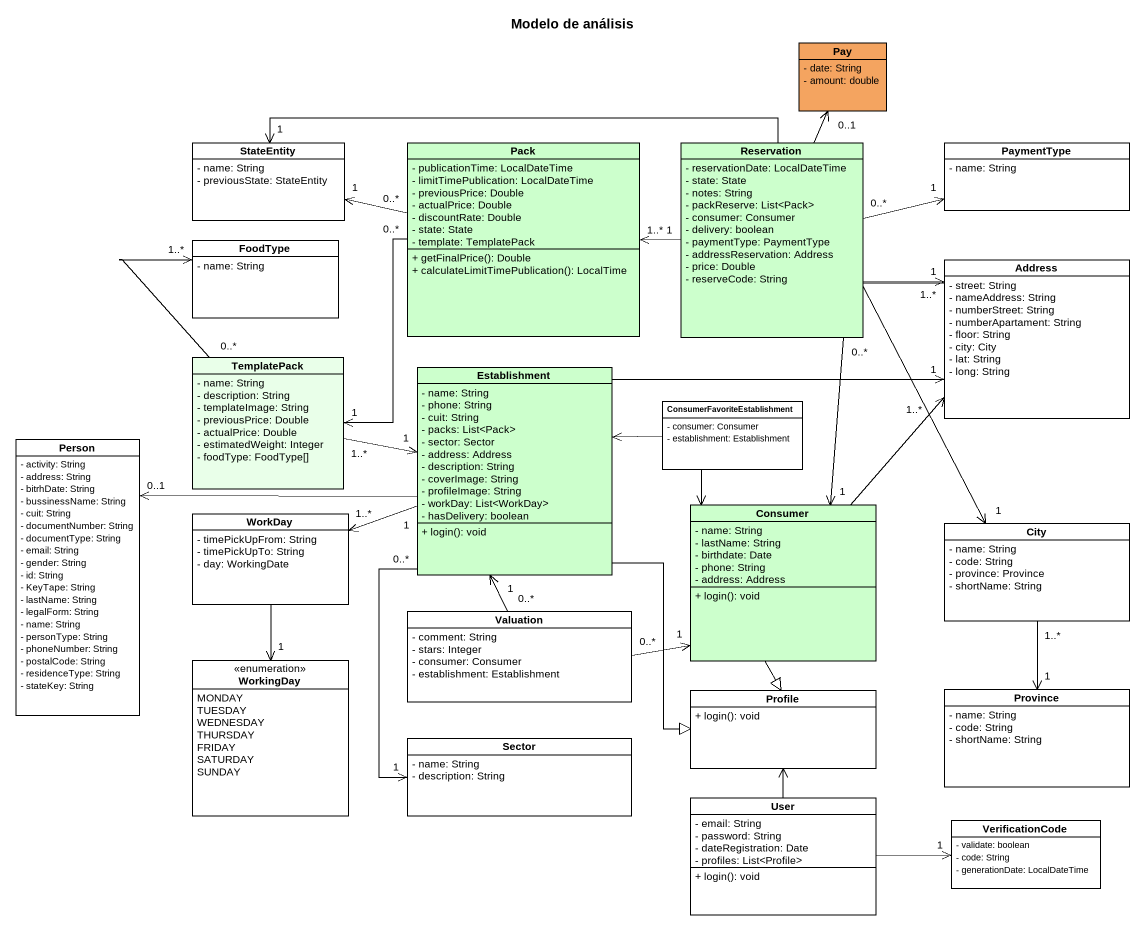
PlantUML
@startuml
title Modelo de análisis
hide circle
hide empty members
skinparam classAttributeIconSize 0
class Pay #F4A460 {
  - date: String
  - amount: double
}
class StateEntity #FFFFFF {
  - name: String
  - previousState: StateEntity
}
class Pack #CCFFCC {
  - publicationTime: LocalDateTime
  - limitTimePublication: LocalDateTime
  - previousPrice: Double
  - actualPrice: Double
  - discountRate: Double
  - state: State
  - template: TemplatePack
  + getFinalPrice(): Double
  + calculateLimitTimePublication(): LocalTime
}
class Reservation #CCFFCC {
  - reservationDate: LocalDateTime
  - state: State
  - notes: String
  - packReserve: List<Pack>
  - consumer: Consumer
  - delivery: boolean
  - paymentType: PaymentType
  - addressReservation: Address
  - price: Double
  - reserveCode: String
}
class PaymentType #FFFFFF {
  - name: String
}
class FoodType #FFFFFF {
  - name: String
}
class Address #FFFFFF {
  - street: String
  - nameAddress: String
  - numberStreet: String
  - numberApartament: String
  - floor: String
  - city: City
  - lat: String
  - long: String
}
class TemplatePack #E9FFE9 {
  - name: String
  - description: String
  - templateImage: String
  - previousPrice: Double
  - actualPrice: Double
  - estimatedWeight: Integer
  - foodType: FoodType[]
}
class Establishment #CCFFCC {
  - name: String
  - phone: String
  - cuit: String
  - packs: List<Pack>
  - sector: Sector
  - address: Address
  - description: String
  - coverImage: String
  - profileImage: String
  - workDay: List<WorkDay>
  - hasDelivery: boolean
  + login(): void
}
class "Person" as Person_ #FFFFFF {
  - activity: String
  - address: String
  - bitrhDate: String
  - bussinessName: String
  - cuit: String
  - documentNumber: String
  - documentType: String
  - email: String
  - gender: String
  - id: String
  - KeyTape: String
  - lastName: String
  - legalForm: String
  - name: String
  - personType: String
  - phoneNumber: String
  - postalCode: String
  - residenceType: String
  - stateKey: String
}
class "ConsumerFavoriteEstablishment" as ConsumerFavoriteEstablishmen #FFFFFF {
  - consumer: Consumer
  - establishment: Establishment
}
class WorkDay #FFFFFF {
  - timePickUpFrom: String
  - timePickUpTo: String
  - day: WorkingDate
}
class Consumer #CCFFCC {
  - name: String
  - lastName: String
  - birthdate: Date
  - phone: String
  - address: Address
  + login(): void
}
class City #FFFFFF {
  - name: String
  - code: String
  - province: Province
  - shortName: String
}
class Valuation #FFFFFF {
  - comment: String
  - stars: Integer
  - consumer: Consumer
  - establishment: Establishment
}
enum WorkingDay #FFFFFF {
  MONDAY
  TUESDAY
  WEDNESDAY
  THURSDAY
  FRIDAY
  SATURDAY
  SUNDAY
}
class Profile #FFFFFF {
  + login(): void
}
class Province #FFFFFF {
  - name: String
  - code: String
  - shortName: String
}
class Sector #FFFFFF {
  - name: String
  - description: String
}
class User #FFFFFF {
  - email: String
  - password: String
  - dateRegistration: Date
  - profiles: List<Profile>
  + login(): void
}
class VerificationCode #FFFFFF {
  - validate: boolean
  - code: String
  - generationDate: LocalDateTime
}
Pack "0..*" -left-> "1" StateEntity
Pack "0..*" --> "1" TemplatePack
Reservation -up-> "0..1" Pay
Reservation -left-> "1" StateEntity
Reservation "1" -left-> "1..*" Pack
Reservation "0..*" -right-> "1" PaymentType
Reservation -right-> "1" Address
Reservation "0..*" --> "1" Consumer
Address "1..*" --> "1" City
TemplatePack "0..*" -up-> "1..*" FoodType
TemplatePack "1..*" -right-> "1" Establishment
Establishment -right-> "1" Address
Establishment -left-> "0..1" Person_
Establishment "1" -left-> "1..*" WorkDay
Establishment --|> Profile
Establishment "0..*" --> "1" Sector
ConsumerFavoriteEstablishmen -left-> Establishment
ConsumerFavoriteEstablishmen --> Consumer
WorkDay --> "1" WorkingDay
Consumer -up-> "1..*" Address
Consumer --|> Profile
City "1..*" --> "1" Province
Valuation "0..*" -up-> "1" Establishment
Valuation "0..*" -right-> "1" Consumer
User -up-> Profile
User -right-> "1" VerificationCode
@enduml
